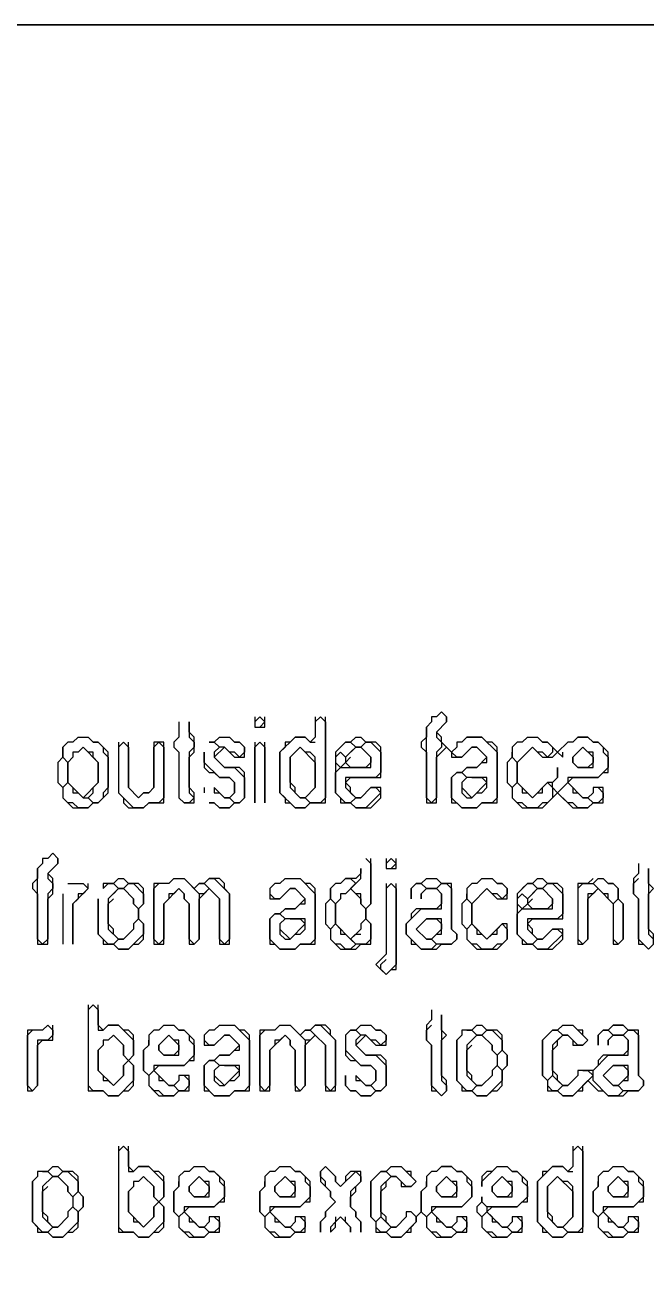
# Model space of a CAD drawing. Header units: metres. Extents: x 29 to 985, y 15 to 633.
# Drawn here: x 87.35 to 111.47, y 68.92 to 117.45 of the extents above; entities that cross this region are included whole.
import ezdxf

# ---------------------------------------------------------------- set-up
doc = ezdxf.new("R2010")
doc.units = ezdxf.units.M
doc.layers.add('INTERIOR_WALL_HIGHLIGHT', color=4, linetype='CONTINUOUS')
doc.layers.add('ORIGINAL_DRAWING', color=8, linetype='CONTINUOUS')

msp = doc.modelspace()

# ---------------------------------------------------------------- linework, layer by layer
at = {"layer": 'INTERIOR_WALL_HIGHLIGHT'}
for points in [[(29.608, 117.451), (29.608, 15.098), (240.588, 15.098), (240.784, 15.294), (240.784, 117.451)], [(29.608, 117.255), (29.804, 117.451), (240.588, 117.451), (240.784, 117.255), (240.784, 15.49), (240.392, 15.098), (29.804, 15.098), (29.608, 15.294)]]:
    msp.add_lwpolyline(points, close=True, dxfattribs=at)
at = {"layer": 'ORIGINAL_DRAWING'}
for points in [[(103.529, 90.784), (103.333, 90.588), (103.137, 90.588), (103.137, 90.392), (102.941, 90.196), (102.941, 89.804), (102.745, 89.608), (102.745, 89.412), (102.941, 89.216), (102.941, 87.255), (103.333, 87.255), (103.333, 89.02), (103.725, 89.412), (103.922, 89.216), (103.922, 89.02), (104.314, 89.02), (104.706, 89.412), (104.902, 89.412), (105.294, 89.02), (104.902, 88.627), (104.51, 88.627), (104.314, 88.431), (104.118, 88.431), (103.922, 88.235), (103.922, 87.255), (104.118, 87.255), (104.314, 87.059), (104.902, 87.059), (105.098, 87.255), (105.686, 87.255), (105.686, 89.412), (105.49, 89.608), (105.294, 89.608), (105.098, 89.804), (104.51, 89.804), (104.314, 89.608), (104.118, 89.608), (104.118, 89.412), (103.922, 89.216), (103.529, 89.608), (103.529, 89.804), (103.333, 90), (103.725, 90.392), (103.725, 90.588)], [(103.529, 90.784), (103.725, 90.588), (103.725, 90.392), (103.333, 90), (103.333, 89.804), (103.529, 89.608), (103.529, 89.412), (103.333, 89.216), (103.333, 87.451), (103.137, 87.255), (102.941, 87.451), (102.941, 90.196)], [(93.333, 90.392), (93.333, 89.804), (93.137, 89.608), (93.137, 89.412), (93.333, 89.216), (93.333, 87.451), (93.529, 87.255), (93.922, 87.255), (93.922, 87.647), (93.725, 87.843), (93.725, 89.02), (93.922, 89.216), (93.922, 89.804), (93.725, 90), (93.725, 90.392), (93.725, 89.804), (93.922, 89.608), (93.922, 89.412), (93.725, 89.216), (93.725, 87.647), (93.922, 87.451), (93.725, 87.255), (93.529, 87.255), (93.333, 87.451)], [(96.275, 90.392), (96.471, 90.588), (96.667, 90.392), (96.471, 90.196)], [(96.275, 90.588), (96.275, 90.196), (96.667, 90.196), (96.667, 90.588)], [(98.627, 90.392), (98.824, 90.588), (99.02, 90.392), (99.02, 87.451), (98.824, 87.255), (98.431, 87.255), (98.235, 87.451), (98.627, 87.843), (98.627, 89.02), (98.431, 89.216), (98.235, 89.216), (98.039, 89.412), (97.647, 89.02), (97.647, 87.843), (98.039, 87.451), (98.235, 87.451), (98.431, 87.255), (98.235, 87.059), (97.843, 87.059), (97.255, 87.647), (97.255, 89.216), (97.843, 89.804), (98.235, 89.804), (98.431, 89.608), (98.627, 89.608)], [(98.627, 90.588), (98.627, 89.804), (98.431, 89.608), (98.235, 89.804), (97.843, 89.804), (97.647, 89.608), (97.451, 89.608), (97.451, 89.412), (97.255, 89.216), (97.255, 87.647), (97.451, 87.451), (97.451, 87.255), (97.647, 87.255), (97.843, 87.059), (98.235, 87.059), (98.431, 87.255), (99.02, 87.255), (99.02, 90.588)], [(89.412, 89.804), (89.216, 89.608), (89.02, 89.608), (88.824, 89.412), (88.824, 89.02), (88.627, 88.824), (88.627, 88.039), (88.824, 87.843), (88.824, 87.451), (89.216, 87.059), (89.804, 87.059), (90, 87.255), (90.196, 87.255), (90.588, 87.647), (90.588, 89.216), (90.196, 89.608), (90, 89.608), (89.804, 89.804)], [(89.216, 89.608), (89.412, 89.804), (89.804, 89.804), (90, 89.608), (90.196, 89.608), (90.392, 89.412), (90.392, 89.216), (90.588, 89.02), (90.588, 87.843), (90.392, 87.647), (90.392, 87.451), (90.196, 87.255), (90, 87.255), (89.804, 87.451), (90, 87.647), (90, 87.843), (90.196, 88.039), (90.196, 88.824), (90, 89.02), (90, 89.216), (89.804, 89.216), (89.608, 89.412), (89.412, 89.216), (89.216, 89.216), (89.216, 89.02), (89.02, 88.824), (88.824, 89.02), (88.824, 89.412), (89.02, 89.608)], [(94.902, 89.804), (94.706, 89.608), (94.51, 89.608), (94.706, 89.608), (94.902, 89.412), (94.706, 89.216), (94.706, 89.02), (95.098, 88.627), (95.49, 88.627), (95.882, 88.235), (95.882, 87.451), (95.686, 87.255), (95.49, 87.255), (95.294, 87.451), (95.49, 87.647), (95.49, 88.039), (95.294, 88.235), (94.902, 88.235), (94.314, 88.824), (94.314, 89.216), (94.314, 88.627), (94.51, 88.431), (94.706, 88.431), (94.902, 88.235), (95.294, 88.235), (95.49, 88.039), (95.49, 87.647), (95.294, 87.451), (95.098, 87.451), (94.706, 87.843), (94.706, 87.647), (94.902, 87.647), (95.098, 87.451), (95.294, 87.451), (95.49, 87.255), (95.294, 87.059), (94.902, 87.059), (94.706, 87.255), (94.51, 87.255), (94.706, 87.255), (94.902, 87.059), (95.294, 87.059), (95.49, 87.255), (95.686, 87.255), (95.882, 87.451), (95.882, 88.431), (95.686, 88.627), (95.098, 88.627), (94.706, 89.02), (95.098, 89.412), (95.49, 89.02), (95.882, 89.02), (95.882, 89.412), (95.686, 89.608), (95.49, 89.608), (95.294, 89.804)], [(94.706, 89.608), (94.902, 89.804), (95.294, 89.804), (95.49, 89.608), (95.686, 89.608), (95.882, 89.412), (95.882, 89.216), (95.686, 89.02), (95.49, 89.216), (95.294, 89.216), (95.098, 89.412), (94.902, 89.412)], [(100.196, 89.804), (100, 89.608), (99.804, 89.608), (99.412, 89.216), (99.412, 87.647), (99.608, 87.451), (99.608, 87.255), (100, 87.255), (100.196, 87.059), (100.784, 87.059), (101.176, 87.451), (101.176, 87.843), (100.784, 87.843), (100.392, 87.451), (100.196, 87.451), (100, 87.647), (100, 87.843), (99.804, 88.039), (100, 88.235), (101.176, 88.235), (101.176, 89.412), (100.98, 89.608), (100.588, 89.608), (100.392, 89.804)], [(100, 89.608), (100.196, 89.804), (100.392, 89.804), (100.588, 89.608), (100.392, 89.412), (100.196, 89.412)], [(104.51, 89.804), (105.098, 89.804), (105.686, 89.216), (105.686, 87.451), (105.49, 87.255), (105.098, 87.255), (104.902, 87.059), (104.314, 87.059), (103.922, 87.451), (103.922, 88.235), (104.118, 88.431), (104.314, 88.431), (104.51, 88.235), (104.314, 88.039), (104.314, 87.647), (104.51, 87.451), (104.706, 87.451), (104.902, 87.647), (105.098, 87.647), (105.294, 87.843), (105.294, 88.235), (104.51, 88.235), (104.314, 88.431), (104.51, 88.627), (104.902, 88.627), (105.098, 88.824), (105.294, 88.824), (105.294, 89.02), (104.902, 89.412), (104.706, 89.412), (104.314, 89.02), (104.118, 89.02), (103.922, 89.216)], [(106.863, 89.804), (106.667, 89.608), (106.471, 89.608), (106.275, 89.412), (106.275, 89.02), (106.078, 88.824), (106.078, 88.039), (106.275, 87.843), (106.275, 87.451), (106.667, 87.059), (107.451, 87.059), (108.039, 87.647), (108.627, 87.059), (109.216, 87.059), (109.412, 87.255), (109.804, 87.255), (109.804, 87.843), (109.412, 87.843), (109.412, 87.647), (109.216, 87.451), (109.02, 87.451), (108.431, 88.039), (108.627, 88.235), (109.608, 88.235), (109.804, 88.431), (110, 88.431), (110, 89.216), (109.608, 89.608), (109.412, 89.608), (109.216, 89.804), (108.824, 89.804), (108.627, 89.608), (108.431, 89.608), (108.039, 89.216), (107.647, 89.608), (107.451, 89.608), (107.255, 89.804)], [(106.863, 89.804), (107.255, 89.804), (107.451, 89.608), (107.647, 89.608), (107.843, 89.412), (107.843, 89.216), (107.647, 89.02), (107.451, 89.216), (107.255, 89.216), (107.059, 89.412), (106.471, 88.824), (106.275, 89.02), (106.275, 89.216)], [(108.824, 89.804), (109.216, 89.804), (109.412, 89.608), (109.608, 89.608), (109.804, 89.412), (109.804, 89.216), (110, 89.02), (110, 88.627), (109.608, 88.235), (108.431, 88.235), (108.431, 88.039), (108.039, 87.647), (107.843, 87.843), (107.843, 88.039), (108.039, 88.235), (108.039, 88.627), (108.039, 88.235), (107.843, 88.039), (107.647, 88.039), (107.059, 87.451), (106.471, 88.039), (106.471, 88.824), (107.059, 89.412), (107.451, 89.02), (107.843, 89.02), (108.039, 89.216), (108.235, 89.02), (108.235, 89.216)], [(89.608, 89.412), (90.196, 88.824), (90.196, 88.039), (89.608, 87.451), (89.02, 88.039), (89.02, 88.824)], [(90.98, 89.412), (91.176, 89.608), (91.373, 89.412), (91.373, 87.843), (91.765, 87.451), (91.961, 87.647), (92.157, 87.647), (92.353, 87.843), (92.353, 89.412), (92.549, 89.608), (92.745, 89.412), (92.745, 87.451), (92.549, 87.255), (92.157, 87.255), (91.961, 87.059), (91.569, 87.059), (90.98, 87.647)], [(90.98, 89.608), (90.98, 87.647), (91.176, 87.451), (91.176, 87.255), (91.373, 87.059), (91.961, 87.059), (92.157, 87.255), (92.745, 87.255), (92.745, 89.608), (92.353, 89.608), (92.353, 87.843), (92.157, 87.647), (91.961, 87.647), (91.765, 87.451), (91.373, 87.843), (91.373, 89.608)], [(96.275, 89.608), (96.275, 87.255), (96.275, 89.412), (96.471, 89.608), (96.667, 89.412), (96.667, 87.255), (96.667, 89.608)], [(98.039, 89.412), (98.627, 88.824), (98.627, 87.843), (98.235, 87.451), (98.039, 87.451), (97.843, 87.647), (97.843, 87.843), (97.647, 88.039), (97.647, 89.02)], [(100.392, 89.412), (100.588, 89.608), (100.784, 89.608), (101.176, 89.216), (101.176, 88.431), (100.98, 88.235), (99.804, 88.235), (99.804, 87.843), (100.196, 87.451), (100, 87.255), (99.804, 87.255), (99.412, 87.647), (99.412, 88.431), (99.608, 88.627), (100.784, 88.627), (100.784, 89.02)], [(99.608, 89.412), (99.804, 89.608), (100, 89.608), (100.196, 89.412), (99.804, 89.02), (99.608, 89.216)], [(100, 89.216), (100.196, 89.412), (100.392, 89.412), (100.784, 89.02), (100.784, 88.824), (100.588, 88.627), (100, 88.627), (99.804, 88.824), (100, 89.02)], [(109.02, 89.412), (109.412, 89.02), (109.412, 88.824), (109.216, 88.627), (108.824, 88.627), (108.627, 88.824), (108.627, 89.02)], [(109.02, 89.412), (108.627, 89.02), (108.627, 88.824), (108.824, 88.627), (109.412, 88.627), (109.412, 89.216), (109.216, 89.216)], [(88.627, 88.824), (88.824, 89.02), (89.02, 88.824), (89.02, 88.039), (88.824, 87.843), (88.627, 88.039)], [(99.412, 89.02), (99.608, 89.216), (99.804, 89.02), (99.804, 88.824), (99.608, 88.627), (99.412, 88.824)], [(106.078, 88.824), (106.275, 89.02), (106.471, 88.824), (106.471, 88.039), (106.275, 87.843), (106.078, 88.039)], [(88.824, 87.843), (89.02, 88.039), (89.216, 87.843), (89.216, 87.647), (89.412, 87.647), (89.608, 87.451), (89.804, 87.451), (90, 87.255), (89.804, 87.059), (89.412, 87.059), (89.216, 87.255), (89.02, 87.255), (88.824, 87.451)], [(94.314, 87.843), (94.314, 87.647)], [(100.784, 87.843), (100.98, 87.843), (101.176, 87.647), (100.588, 87.059), (100.196, 87.059), (100, 87.255), (100.196, 87.451), (100.392, 87.451)], [(104.706, 88.235), (105.098, 88.235), (105.294, 88.039), (104.706, 87.451), (104.314, 87.843)], [(106.275, 87.843), (106.471, 88.039), (106.667, 87.843), (106.667, 87.647), (106.863, 87.647), (107.059, 87.451), (107.255, 87.647), (107.451, 87.647), (107.451, 87.843), (107.647, 88.039), (107.843, 87.843), (107.843, 87.451), (107.647, 87.255), (107.451, 87.255), (107.255, 87.059), (106.863, 87.059), (106.667, 87.255), (106.471, 87.255), (106.275, 87.451)], [(108.235, 87.843), (108.431, 88.039), (108.627, 87.843), (108.627, 87.647), (108.824, 87.647), (109.02, 87.451), (109.216, 87.451), (109.412, 87.255), (109.216, 87.059), (108.824, 87.059), (108.627, 87.255), (108.431, 87.255), (108.235, 87.451)], [(109.608, 87.843), (109.804, 87.647), (109.804, 87.451), (109.608, 87.255), (109.412, 87.255), (109.216, 87.451)], [(88.431, 85.294), (88.235, 85.098), (88.039, 85.098), (88.039, 84.902), (87.843, 84.706), (87.843, 84.314), (87.647, 84.118), (87.647, 83.922), (87.843, 83.725), (87.843, 81.765), (88.235, 81.765), (88.235, 83.529), (88.431, 83.725), (88.431, 84.314), (88.235, 84.51), (88.627, 84.902), (88.627, 85.098)], [(88.431, 85.294), (88.627, 85.098), (88.627, 84.902), (88.235, 84.51), (88.235, 84.314), (88.431, 84.118), (88.431, 83.922), (88.235, 83.725), (88.235, 81.961), (88.039, 81.765), (87.843, 81.961), (87.843, 84.706)], [(100.588, 85.098), (100.784, 84.902), (100.784, 83.333), (100.588, 83.137), (100.392, 83.333), (100.392, 83.725), (100.196, 83.725), (100, 83.922), (100.392, 84.314), (100.392, 84.706), (100.392, 84.51), (100.196, 84.314), (99.804, 84.314), (99.608, 84.118), (99.412, 84.118), (99.216, 83.922), (99.216, 83.529), (99.02, 83.333), (99.02, 82.549), (99.216, 82.353), (99.216, 81.961), (99.608, 81.569), (100.196, 81.569), (100.392, 81.765), (100.784, 81.765), (100.784, 82.549), (100.588, 82.745), (100.588, 83.137), (100.784, 83.333), (100.784, 85.098)], [(101.373, 84.902), (101.569, 85.098), (101.765, 84.902), (101.569, 84.706)], [(101.373, 85.098), (101.373, 84.706), (101.765, 84.706), (101.765, 85.098)], [(111.176, 84.902), (111.176, 84.51), (110.98, 84.314), (110.98, 83.725), (111.176, 83.529), (111.176, 81.765), (111.373, 81.765), (111.569, 81.569), (111.765, 81.765), (111.765, 82.157), (111.569, 82.353), (111.569, 83.725), (111.765, 83.922), (111.569, 84.118), (111.569, 84.706), (111.569, 82.157), (111.765, 81.961), (111.765, 81.765), (111.569, 81.569), (111.176, 81.961), (111.176, 83.529), (110.98, 83.725), (110.98, 84.118), (111.176, 84.314)], [(89.02, 84.118), (89.608, 84.118), (89.804, 83.922), (89.608, 83.725), (89.412, 83.725), (89.412, 83.529), (89.216, 83.333), (89.216, 81.765), (89.216, 83.333), (89.804, 83.922), (89.804, 84.118)], [(90.98, 84.314), (90.784, 84.118), (90.392, 84.118), (90.392, 83.922), (90.588, 84.118), (90.784, 84.118), (90.98, 83.922), (90.588, 83.529), (90.588, 82.353), (90.98, 81.961), (90.784, 81.765), (90.588, 81.765), (90.196, 82.157), (90.196, 83.529), (90.196, 82.157), (90.392, 81.961), (90.392, 81.765), (90.784, 81.765), (90.98, 81.569), (91.373, 81.569), (91.569, 81.765), (91.765, 81.765), (91.961, 81.961), (91.961, 82.549), (91.765, 82.745), (91.765, 83.137), (91.961, 83.333), (91.961, 83.922), (91.765, 84.118), (91.373, 84.118), (91.176, 84.314)], [(90.784, 84.118), (90.98, 84.314), (91.176, 84.314), (91.373, 84.118), (91.176, 83.922), (90.98, 83.922)], [(91.176, 83.922), (91.373, 84.118), (91.569, 84.118), (91.961, 83.725), (91.961, 83.333), (91.765, 83.137), (91.569, 83.333), (91.569, 83.529)], [(92.941, 84.118), (93.137, 84.314), (93.529, 84.314), (94.118, 83.725), (94.118, 81.961), (93.922, 81.765), (93.725, 81.961), (93.725, 83.333), (93.529, 83.529), (93.529, 83.725), (93.333, 83.922), (93.137, 83.725), (92.941, 83.725), (92.941, 83.529), (92.745, 83.333), (92.745, 81.961), (92.549, 81.765), (92.353, 81.961), (92.353, 83.922), (92.549, 84.118)], [(93.137, 84.314), (92.941, 84.118), (92.353, 84.118), (92.353, 81.765), (92.745, 81.765), (92.745, 83.333), (93.333, 83.922), (93.529, 83.725), (93.529, 83.529), (93.725, 83.333), (93.725, 81.765), (93.922, 81.765), (94.118, 81.961), (94.118, 83.529), (94.51, 83.922), (94.902, 83.529), (94.902, 81.765), (95.294, 81.765), (95.294, 83.725), (95.098, 83.922), (95.098, 84.118), (94.902, 84.314), (94.51, 84.314), (94.314, 84.118), (94.118, 84.118), (93.922, 83.922), (93.529, 84.314)], [(93.922, 83.922), (94.118, 84.118), (94.314, 84.118), (94.51, 83.922), (94.314, 83.725), (94.118, 83.725)], [(94.314, 84.118), (94.51, 84.314), (94.706, 84.314), (95.294, 83.725), (95.294, 81.961), (95.098, 81.765), (94.902, 81.961), (94.902, 83.529)], [(97.451, 84.314), (98.039, 84.314), (98.627, 83.725), (98.627, 81.961), (98.431, 81.765), (98.039, 81.765), (97.843, 81.569), (97.255, 81.569), (96.863, 81.961), (96.863, 82.745), (97.059, 82.941), (97.255, 82.941), (97.451, 82.745), (97.255, 82.549), (97.255, 82.157), (97.451, 81.961), (97.647, 81.961), (97.843, 82.157), (98.039, 82.157), (98.235, 82.353), (98.235, 82.745), (97.451, 82.745), (97.255, 82.941), (97.451, 83.137), (97.843, 83.137), (98.039, 83.333), (98.235, 83.333), (98.235, 83.529), (97.843, 83.922), (97.647, 83.922), (97.255, 83.529), (97.059, 83.529), (96.863, 83.725)], [(97.451, 84.314), (97.255, 84.118), (97.059, 84.118), (96.863, 83.922), (96.863, 83.529), (97.255, 83.529), (97.647, 83.922), (97.843, 83.922), (98.235, 83.529), (97.843, 83.137), (97.451, 83.137), (97.255, 82.941), (97.059, 82.941), (96.863, 82.745), (96.863, 81.765), (97.059, 81.765), (97.255, 81.569), (97.843, 81.569), (98.039, 81.765), (98.627, 81.765), (98.627, 83.922), (98.431, 84.118), (98.235, 84.118), (98.039, 84.314)], [(99.608, 84.118), (99.804, 84.314), (100, 84.314), (100.196, 84.118), (99.804, 83.725), (99.608, 83.725), (99.608, 83.529), (99.412, 83.333), (99.216, 83.529), (99.216, 83.922), (99.412, 84.118)], [(101.373, 84.118), (101.373, 81.373), (100.98, 80.98), (101.373, 80.588), (101.569, 80.784), (101.765, 80.784), (101.765, 84.118)], [(101.373, 83.922), (101.569, 84.118), (101.765, 83.922), (101.765, 80.98), (101.373, 80.588), (101.176, 80.784), (101.176, 80.98), (101.373, 81.176)], [(102.941, 84.314), (102.745, 84.118), (102.549, 84.118), (102.353, 83.922), (102.353, 83.529), (102.353, 83.922), (102.549, 84.118), (102.745, 84.118), (102.941, 83.922), (102.745, 83.725), (102.745, 83.529), (102.745, 83.725), (102.941, 83.922), (103.333, 83.922), (103.529, 83.725), (103.529, 83.333), (103.333, 83.137), (102.549, 83.137), (102.353, 82.941), (102.353, 82.745), (102.157, 82.549), (102.157, 82.157), (102.353, 81.961), (102.353, 81.765), (102.549, 81.765), (102.745, 81.569), (103.333, 81.569), (103.529, 81.765), (103.922, 81.765), (104.118, 81.961), (104.118, 82.157), (103.922, 82.353), (103.922, 84.118), (103.529, 84.118), (103.333, 84.314)], [(103.333, 83.922), (103.529, 84.118), (103.725, 84.118), (103.922, 83.922), (103.922, 82.353), (104.118, 82.157), (104.118, 81.961), (103.922, 81.765), (103.333, 81.765), (103.137, 81.961), (103.333, 82.157), (103.529, 82.157), (103.529, 82.745), (102.941, 82.745), (102.549, 82.353), (102.941, 81.961), (103.137, 81.961), (103.333, 81.765), (103.137, 81.569), (102.745, 81.569), (102.157, 82.157), (102.157, 82.549), (102.745, 83.137), (103.529, 83.137), (103.529, 83.725)], [(102.745, 84.118), (102.941, 84.314), (103.333, 84.314), (103.529, 84.118), (103.333, 83.922), (102.941, 83.922)], [(105.098, 84.314), (104.902, 84.118), (104.706, 84.118), (104.51, 83.922), (104.51, 83.529), (104.314, 83.333), (104.314, 82.549), (104.51, 82.353), (104.51, 81.961), (104.902, 81.569), (105.686, 81.569), (106.078, 81.961), (106.078, 82.549), (105.882, 82.549), (105.294, 81.961), (104.706, 82.549), (104.706, 83.333), (105.294, 83.922), (105.686, 83.529), (106.078, 83.529), (106.078, 83.922), (105.882, 84.118), (105.686, 84.118), (105.49, 84.314)], [(105.098, 84.314), (105.49, 84.314), (105.686, 84.118), (105.882, 84.118), (106.078, 83.922), (106.078, 83.725), (105.882, 83.529), (105.686, 83.725), (105.49, 83.725), (105.294, 83.922), (104.706, 83.333), (104.51, 83.529), (104.51, 83.725)], [(107.255, 84.314), (107.059, 84.118), (106.863, 84.118), (106.471, 83.725), (106.471, 82.157), (106.667, 81.961), (106.667, 81.765), (107.059, 81.765), (107.255, 81.569), (107.843, 81.569), (108.235, 81.961), (108.235, 82.353), (107.843, 82.353), (107.451, 81.961), (107.255, 81.961), (107.059, 82.157), (107.059, 82.353), (106.863, 82.549), (107.059, 82.745), (108.235, 82.745), (108.235, 83.922), (108.039, 84.118), (107.647, 84.118), (107.451, 84.314)], [(107.451, 83.922), (107.647, 84.118), (107.843, 84.118), (108.235, 83.725), (108.235, 82.941), (108.039, 82.745), (106.863, 82.745), (106.863, 82.353), (107.255, 81.961), (107.059, 81.765), (106.863, 81.765), (106.471, 82.157), (106.471, 82.941), (106.667, 83.137), (107.843, 83.137), (107.843, 83.529)], [(106.667, 83.922), (106.863, 84.118), (107.059, 84.118), (107.255, 83.922), (106.863, 83.529), (106.667, 83.725)], [(107.059, 84.118), (107.255, 84.314), (107.451, 84.314), (107.647, 84.118), (107.451, 83.922), (107.255, 83.922)], [(109.412, 84.314), (109.216, 84.118), (108.824, 84.118), (108.824, 81.765), (109.02, 81.765), (109.216, 81.961), (109.216, 83.529), (109.608, 83.922), (110.196, 83.333), (110.196, 81.765), (110.392, 81.765), (110.588, 81.961), (110.588, 83.333), (110.392, 83.529), (110.392, 83.922), (110.196, 84.118), (110, 84.118), (109.804, 84.314)], [(108.824, 83.922), (109.02, 84.118), (109.412, 84.118), (109.608, 83.922), (109.412, 83.725), (109.216, 83.725), (109.216, 81.961), (109.02, 81.765), (108.824, 81.961)], [(109.412, 84.118), (109.608, 84.314), (109.804, 84.314), (110, 84.118), (110.196, 84.118), (110.392, 83.922), (110.392, 83.529), (110.196, 83.333), (110, 83.529), (110, 83.725), (109.804, 83.725)], [(88.824, 83.725), (88.824, 81.765)], [(90.784, 83.725), (90.98, 83.922), (91.176, 83.922), (91.569, 83.529), (91.569, 83.333), (91.765, 83.137), (91.765, 82.745), (91.569, 82.549), (91.569, 82.353), (91.176, 81.961), (90.98, 81.961), (90.784, 82.157), (90.784, 82.353), (90.588, 82.549), (90.588, 83.333), (90.784, 83.529)], [(99.02, 83.333), (99.216, 83.529), (99.412, 83.333), (99.412, 82.549), (99.216, 82.353), (99.02, 82.549)], [(100, 83.922), (100.392, 83.529), (100.392, 83.333), (100.588, 83.137), (100.588, 82.745), (100.392, 82.549), (100.392, 82.353), (100, 81.961), (99.412, 82.549), (99.412, 83.333)], [(104.314, 83.333), (104.51, 83.529), (104.706, 83.333), (104.706, 82.549), (104.51, 82.353), (104.314, 82.549)], [(106.471, 83.529), (106.667, 83.725), (106.863, 83.529), (106.863, 83.333), (106.667, 83.137), (106.471, 83.333)], [(107.059, 83.725), (107.255, 83.922), (107.451, 83.922), (107.843, 83.529), (107.843, 83.333), (107.647, 83.137), (107.059, 83.137), (106.863, 83.333), (107.059, 83.529)], [(110.196, 83.333), (110.392, 83.529), (110.588, 83.333), (110.588, 81.961), (110.392, 81.765), (110.196, 81.961)], [(91.569, 82.549), (91.765, 82.745), (91.961, 82.549), (91.961, 82.157), (91.373, 81.569), (90.98, 81.569), (90.784, 81.765), (90.98, 81.961), (91.176, 81.961), (91.569, 82.353)], [(97.647, 82.745), (98.039, 82.745), (98.235, 82.549), (97.647, 81.961), (97.255, 82.353)], [(99.216, 82.353), (99.412, 82.549), (99.608, 82.353), (99.608, 82.157), (99.804, 82.157), (100.196, 81.765), (100, 81.569), (99.804, 81.569), (99.608, 81.765), (99.412, 81.765), (99.216, 81.961)], [(100.392, 82.549), (100.588, 82.745), (100.784, 82.549), (100.784, 81.961), (100.588, 81.765), (100.196, 81.765), (100, 81.961), (100.196, 82.157), (100.392, 82.157)], [(102.941, 82.745), (103.333, 82.745), (103.529, 82.549), (103.529, 82.353), (103.137, 81.961), (102.941, 81.961), (102.549, 82.353)], [(104.51, 82.353), (104.706, 82.549), (104.902, 82.353), (104.902, 82.157), (105.098, 82.157), (105.294, 81.961), (105.49, 82.157), (105.686, 82.157), (105.686, 82.353), (105.882, 82.549), (106.078, 82.353), (106.078, 81.961), (105.882, 81.765), (105.686, 81.765), (105.49, 81.569), (105.098, 81.569), (104.902, 81.765), (104.706, 81.765), (104.51, 81.961)], [(107.843, 82.353), (108.039, 82.353), (108.235, 82.157), (107.647, 81.569), (107.255, 81.569), (107.059, 81.765), (107.255, 81.961), (107.451, 81.961)], [(89.804, 79.216), (90, 79.412), (90.196, 79.216), (90.196, 78.431), (90.392, 78.431), (90.588, 78.627), (90.98, 78.627), (91.569, 78.039), (91.569, 77.451), (91.373, 77.255), (91.176, 77.451), (91.176, 77.843), (90.784, 78.235), (90.588, 78.039), (90.392, 78.039), (90.392, 77.843), (90.196, 77.647), (90.196, 76.863), (90.392, 76.667), (90.392, 76.471), (90.588, 76.471), (90.784, 76.275), (91.176, 76.667), (91.176, 77.059), (91.373, 77.255), (91.569, 77.059), (91.569, 76.471), (90.98, 75.882), (90.588, 75.882), (90.392, 76.078), (90, 76.078), (89.804, 76.275)], [(89.804, 79.412), (89.804, 76.078), (90.392, 76.078), (90.588, 75.882), (90.98, 75.882), (91.176, 76.078), (91.373, 76.078), (91.569, 76.275), (91.569, 77.059), (91.373, 77.255), (91.569, 77.451), (91.569, 78.235), (91.373, 78.431), (91.176, 78.431), (90.98, 78.627), (90.588, 78.627), (90.392, 78.431), (90.196, 78.627), (90.196, 79.412)], [(103.137, 79.216), (103.137, 78.824), (102.941, 78.627), (102.941, 78.039), (103.137, 77.843), (103.137, 76.078), (103.333, 76.078), (103.529, 75.882), (103.725, 76.078), (103.725, 76.471), (103.529, 76.667), (103.529, 78.039), (103.725, 78.235), (103.529, 78.431), (103.529, 79.02), (103.529, 76.471), (103.725, 76.275), (103.725, 76.078), (103.529, 75.882), (103.137, 76.275), (103.137, 77.843), (102.941, 78.039), (102.941, 78.431), (103.137, 78.627)], [(88.039, 78.431), (88.235, 78.627), (88.431, 78.431), (88.431, 78.235), (88.235, 78.039), (87.843, 78.039), (87.843, 76.275), (87.647, 76.078), (87.451, 76.275), (87.451, 78.235), (87.647, 78.431)], [(88.235, 78.627), (88.039, 78.431), (87.451, 78.431), (87.451, 76.078), (87.647, 76.078), (87.843, 76.275), (87.843, 77.843), (88.039, 78.039), (88.431, 78.039), (88.431, 78.627)], [(92.745, 78.627), (93.137, 78.627), (93.333, 78.431), (93.529, 78.431), (93.725, 78.235), (93.725, 78.039), (93.922, 77.843), (93.922, 77.451), (93.529, 77.059), (92.353, 77.059), (92.353, 76.863), (92.157, 76.667), (91.961, 76.863), (91.961, 77.647), (92.157, 77.843), (92.157, 78.039)], [(92.745, 78.627), (92.549, 78.431), (92.353, 78.431), (92.157, 78.235), (92.157, 77.843), (91.961, 77.647), (91.961, 76.863), (92.157, 76.667), (92.157, 76.275), (92.549, 75.882), (93.137, 75.882), (93.333, 76.078), (93.725, 76.078), (93.725, 76.667), (93.333, 76.667), (93.333, 76.471), (93.137, 76.275), (92.941, 76.275), (92.353, 76.863), (92.549, 77.059), (93.529, 77.059), (93.725, 77.255), (93.922, 77.255), (93.922, 78.039), (93.529, 78.431), (93.333, 78.431), (93.137, 78.627)], [(94.902, 78.627), (95.49, 78.627), (96.078, 78.039), (96.078, 76.275), (95.882, 76.078), (95.49, 76.078), (95.294, 75.882), (94.706, 75.882), (94.314, 76.275), (94.314, 77.059), (94.51, 77.255), (94.706, 77.255), (94.902, 77.059), (94.706, 76.863), (94.706, 76.471), (94.902, 76.275), (95.098, 76.275), (95.294, 76.471), (95.49, 76.471), (95.686, 76.667), (95.686, 77.059), (94.902, 77.059), (94.706, 77.255), (94.902, 77.451), (95.294, 77.451), (95.49, 77.647), (95.686, 77.647), (95.686, 77.843), (95.294, 78.235), (95.098, 78.235), (94.706, 77.843), (94.51, 77.843), (94.314, 78.039)], [(94.902, 78.627), (94.706, 78.431), (94.51, 78.431), (94.314, 78.235), (94.314, 77.843), (94.706, 77.843), (95.098, 78.235), (95.294, 78.235), (95.686, 77.843), (95.294, 77.451), (94.902, 77.451), (94.706, 77.255), (94.51, 77.255), (94.314, 77.059), (94.314, 76.078), (94.51, 76.078), (94.706, 75.882), (95.294, 75.882), (95.49, 76.078), (96.078, 76.078), (96.078, 78.235), (95.882, 78.431), (95.686, 78.431), (95.49, 78.627)], [(97.059, 78.431), (97.255, 78.627), (97.647, 78.627), (98.235, 78.039), (98.235, 76.275), (98.039, 76.078), (97.843, 76.275), (97.843, 77.647), (97.647, 77.843), (97.647, 78.039), (97.451, 78.235), (97.255, 78.039), (97.059, 78.039), (97.059, 77.843), (96.863, 77.647), (96.863, 76.275), (96.667, 76.078), (96.471, 76.275), (96.471, 78.235), (96.667, 78.431)], [(97.255, 78.627), (97.059, 78.431), (96.471, 78.431), (96.471, 76.078), (96.863, 76.078), (96.863, 77.647), (97.451, 78.235), (97.647, 78.039), (97.647, 77.843), (97.843, 77.647), (97.843, 76.078), (98.039, 76.078), (98.235, 76.275), (98.235, 77.843), (98.627, 78.235), (99.02, 77.843), (99.02, 76.078), (99.412, 76.078), (99.412, 78.039), (99.216, 78.235), (99.216, 78.431), (99.02, 78.627), (98.627, 78.627), (98.431, 78.431), (98.235, 78.431), (98.039, 78.235), (97.647, 78.627)], [(98.431, 78.431), (98.627, 78.627), (98.824, 78.627), (99.412, 78.039), (99.412, 76.275), (99.216, 76.078), (99.02, 76.275), (99.02, 77.843)], [(100.392, 78.627), (100.196, 78.431), (100, 78.431), (99.804, 78.235), (99.804, 77.451), (100, 77.255), (100.196, 77.255), (100.392, 77.059), (100.784, 77.059), (100.98, 76.863), (100.98, 76.471), (100.784, 76.275), (100.588, 76.275), (100.196, 76.667), (100.196, 76.471), (100.392, 76.471), (100.588, 76.275), (100.784, 76.275), (100.98, 76.078), (100.784, 75.882), (100.392, 75.882), (100.196, 76.078), (100, 76.078), (99.804, 76.275), (99.804, 76.667), (99.804, 76.275), (100, 76.078), (100.196, 76.078), (100.392, 75.882), (100.784, 75.882), (100.98, 76.078), (101.176, 76.078), (101.373, 76.275), (101.373, 77.255), (101.176, 77.451), (100.588, 77.451), (100.196, 77.843), (100.588, 78.235), (100.98, 77.843), (101.373, 77.843), (101.373, 78.235), (101.176, 78.431), (100.98, 78.431), (100.784, 78.627)], [(100.196, 78.431), (100.392, 78.627), (100.784, 78.627), (100.98, 78.431), (101.176, 78.431), (101.373, 78.235), (101.373, 78.039), (101.176, 77.843), (100.98, 78.039), (100.784, 78.039), (100.588, 78.235), (100.392, 78.235)], [(104.902, 78.627), (104.706, 78.431), (104.314, 78.431), (104.314, 78.235), (104.118, 78.039), (104.118, 76.471), (104.314, 76.275), (104.314, 76.078), (104.706, 76.078), (104.902, 75.882), (105.294, 75.882), (105.49, 76.078), (105.686, 76.078), (105.882, 76.275), (105.882, 76.863), (106.078, 77.059), (106.078, 77.451), (105.882, 77.647), (105.882, 78.235), (105.686, 78.431), (105.294, 78.431), (105.098, 78.627)], [(104.706, 78.431), (104.902, 78.627), (105.098, 78.627), (105.294, 78.431), (105.098, 78.235), (104.902, 78.235)], [(108.235, 78.627), (108.039, 78.431), (107.843, 78.431), (107.451, 78.039), (107.451, 76.667), (107.647, 76.471), (107.647, 76.078), (108.039, 76.078), (108.235, 75.882), (108.627, 75.882), (108.824, 76.078), (109.02, 76.078), (109.02, 76.275), (109.216, 76.471), (109.608, 76.078), (109.804, 76.078), (110, 75.882), (110.588, 75.882), (110.784, 76.078), (111.176, 76.078), (111.373, 76.275), (111.373, 76.471), (111.176, 76.667), (111.176, 78.431), (110.784, 78.431), (110.588, 78.627), (110.196, 78.627), (110, 78.431), (109.804, 78.431), (109.608, 78.235), (109.608, 77.843), (109.608, 78.235), (109.804, 78.431), (110, 78.431), (110.196, 78.235), (110, 78.039), (110, 77.843), (110, 78.039), (110.196, 78.235), (110.588, 78.235), (110.784, 78.039), (110.784, 77.647), (110.588, 77.451), (109.804, 77.451), (109.608, 77.255), (109.608, 77.059), (109.412, 76.863), (108.824, 76.863), (108.824, 76.667), (108.431, 76.275), (108.235, 76.275), (108.039, 76.471), (108.039, 76.667), (107.843, 76.863), (107.843, 77.647), (108.039, 77.843), (108.039, 78.039), (108.235, 78.235), (108.431, 78.235), (108.627, 78.039), (108.627, 77.843), (109.02, 77.843), (109.216, 78.039), (109.02, 78.235), (109.02, 78.431), (108.824, 78.431), (108.627, 78.627)], [(108.039, 78.431), (108.235, 78.627), (108.627, 78.627), (109.216, 78.039), (109.02, 77.843), (108.824, 77.843), (108.431, 78.235), (108.235, 78.235)], [(110, 78.431), (110.196, 78.627), (110.588, 78.627), (110.784, 78.431), (110.588, 78.235), (110.196, 78.235)], [(90.784, 78.235), (91.176, 77.843), (91.176, 77.451), (91.373, 77.255), (91.176, 77.059), (91.176, 76.667), (90.784, 76.275), (90.196, 76.863), (90.196, 77.647)], [(92.941, 78.235), (93.333, 77.843), (93.333, 77.647), (93.137, 77.451), (92.745, 77.451), (92.549, 77.647), (92.549, 77.843)], [(92.941, 78.235), (92.549, 77.843), (92.549, 77.647), (92.745, 77.451), (93.333, 77.451), (93.333, 78.039), (93.137, 78.039)], [(98.039, 78.235), (98.235, 78.431), (98.431, 78.431), (98.627, 78.235), (98.431, 78.039), (98.235, 78.039)], [(99.804, 78.235), (100, 78.431), (100.196, 78.431), (100.392, 78.235), (100.196, 78.039), (100.196, 77.843), (100.588, 77.451), (100.98, 77.451), (101.373, 77.059), (101.373, 76.275), (101.176, 76.078), (100.98, 76.078), (100.784, 76.275), (100.98, 76.471), (100.98, 76.863), (100.784, 77.059), (100.392, 77.059), (99.804, 77.647)], [(104.51, 78.431), (104.706, 78.431), (104.902, 78.235), (104.51, 77.843), (104.51, 76.667), (104.902, 76.275), (104.706, 76.078), (104.51, 76.078), (104.118, 76.471), (104.118, 78.039)], [(104.706, 78.039), (104.902, 78.235), (105.098, 78.235), (105.49, 77.843), (105.49, 77.647), (105.686, 77.451), (105.686, 77.059), (105.49, 76.863), (105.49, 76.667), (105.098, 76.275), (104.902, 76.275), (104.706, 76.471), (104.706, 76.667), (104.51, 76.863), (104.51, 77.647), (104.706, 77.843)], [(105.098, 78.235), (105.294, 78.431), (105.49, 78.431), (105.882, 78.039), (105.882, 77.647), (105.686, 77.451), (105.49, 77.647), (105.49, 77.843)], [(107.843, 78.431), (108.039, 78.431), (108.235, 78.235), (107.843, 77.843), (107.843, 76.667), (107.647, 76.471), (107.451, 76.667), (107.451, 78.039)], [(110.588, 78.235), (110.784, 78.431), (110.98, 78.431), (111.176, 78.235), (111.176, 76.667), (111.373, 76.471), (111.373, 76.275), (111.176, 76.078), (110.588, 76.078), (110.392, 76.275), (110.588, 76.471), (110.784, 76.471), (110.784, 77.059), (110.196, 77.059), (109.804, 76.667), (110.196, 76.275), (110.392, 76.275), (110.588, 76.078), (110.392, 75.882), (110, 75.882), (109.412, 76.471), (109.412, 76.863), (110, 77.451), (110.784, 77.451), (110.784, 78.039)], [(105.686, 77.451), (105.882, 77.647), (106.078, 77.451), (106.078, 77.059), (105.882, 76.863), (105.686, 77.059)], [(92.157, 76.667), (92.353, 76.863), (92.549, 76.667), (92.549, 76.471), (92.745, 76.471), (92.941, 76.275), (93.137, 76.275), (93.333, 76.078), (93.137, 75.882), (92.745, 75.882), (92.549, 76.078), (92.353, 76.078), (92.157, 76.275)], [(95.098, 77.059), (95.49, 77.059), (95.686, 76.863), (95.098, 76.275), (94.706, 76.667)], [(105.49, 76.863), (105.686, 77.059), (105.882, 76.863), (105.882, 76.471), (105.294, 75.882), (104.902, 75.882), (104.706, 76.078), (104.902, 76.275), (105.098, 76.275), (105.49, 76.667)], [(109.02, 76.863), (109.216, 76.863), (109.412, 76.667), (108.627, 75.882), (108.235, 75.882), (108.039, 76.078), (108.235, 76.275), (108.431, 76.275)], [(110.196, 77.059), (110.588, 77.059), (110.784, 76.863), (110.784, 76.667), (110.392, 76.275), (110.196, 76.275), (109.804, 76.667)], [(93.529, 76.667), (93.725, 76.471), (93.725, 76.275), (93.529, 76.078), (93.333, 76.078), (93.137, 76.275)], [(107.647, 76.471), (107.843, 76.667), (108.235, 76.275), (108.039, 76.078), (107.843, 76.078), (107.647, 76.275)], [(90.98, 73.725), (91.176, 73.922), (91.373, 73.725), (91.373, 72.941), (91.569, 72.941), (91.765, 73.137), (92.157, 73.137), (92.745, 72.549), (92.745, 71.961), (92.549, 71.765), (92.353, 71.961), (92.353, 72.353), (91.961, 72.745), (91.765, 72.549), (91.569, 72.549), (91.569, 72.353), (91.373, 72.157), (91.373, 71.373), (91.569, 71.176), (91.569, 70.98), (91.765, 70.98), (91.961, 70.784), (92.353, 71.176), (92.353, 71.569), (92.549, 71.765), (92.745, 71.569), (92.745, 70.98), (92.157, 70.392), (91.765, 70.392), (91.569, 70.588), (91.176, 70.588), (90.98, 70.784)], [(90.98, 73.922), (90.98, 70.588), (91.569, 70.588), (91.765, 70.392), (92.157, 70.392), (92.353, 70.588), (92.549, 70.588), (92.745, 70.784), (92.745, 71.569), (92.549, 71.765), (92.745, 71.961), (92.745, 72.745), (92.549, 72.941), (92.353, 72.941), (92.157, 73.137), (91.765, 73.137), (91.569, 72.941), (91.373, 73.137), (91.373, 73.922)], [(108.627, 73.725), (108.824, 73.922), (109.02, 73.725), (109.02, 70.784), (108.824, 70.588), (108.431, 70.588), (108.235, 70.784), (108.627, 71.176), (108.627, 72.353), (108.431, 72.549), (108.235, 72.549), (108.039, 72.745), (107.647, 72.353), (107.647, 71.176), (108.039, 70.784), (108.235, 70.784), (108.431, 70.588), (108.235, 70.392), (107.843, 70.392), (107.255, 70.98), (107.255, 72.549), (107.843, 73.137), (108.235, 73.137), (108.431, 72.941), (108.627, 72.941)], [(108.627, 73.922), (108.627, 73.137), (108.431, 72.941), (108.235, 73.137), (107.843, 73.137), (107.647, 72.941), (107.451, 72.941), (107.451, 72.745), (107.255, 72.549), (107.255, 70.98), (107.451, 70.784), (107.451, 70.588), (107.647, 70.588), (107.843, 70.392), (108.235, 70.392), (108.431, 70.588), (109.02, 70.588), (109.02, 73.922)], [(88.431, 73.137), (88.235, 72.941), (87.843, 72.941), (87.843, 72.745), (87.647, 72.549), (87.647, 70.98), (87.843, 70.784), (87.843, 70.588), (88.235, 70.588), (88.431, 70.392), (88.824, 70.392), (89.02, 70.588), (89.216, 70.588), (89.412, 70.784), (89.412, 71.373), (89.608, 71.569), (89.608, 71.961), (89.412, 72.157), (89.412, 72.745), (89.216, 72.941), (88.824, 72.941), (88.627, 73.137)], [(88.039, 72.941), (88.235, 72.941), (88.431, 72.745), (88.039, 72.353), (88.039, 71.176), (88.431, 70.784), (88.235, 70.588), (88.039, 70.588), (87.647, 70.98), (87.647, 72.549)], [(88.235, 72.941), (88.431, 73.137), (88.627, 73.137), (88.824, 72.941), (88.627, 72.745), (88.431, 72.745)], [(88.627, 72.745), (88.824, 72.941), (89.02, 72.941), (89.412, 72.549), (89.412, 72.157), (89.216, 71.961), (89.02, 72.157), (89.02, 72.353)], [(93.922, 73.137), (94.314, 73.137), (94.51, 72.941), (94.706, 72.941), (94.902, 72.745), (94.902, 72.549), (95.098, 72.353), (95.098, 71.961), (94.706, 71.569), (93.529, 71.569), (93.529, 71.373), (93.333, 71.176), (93.137, 71.373), (93.137, 72.157), (93.333, 72.353), (93.333, 72.549)], [(93.922, 73.137), (93.725, 72.941), (93.529, 72.941), (93.333, 72.745), (93.333, 72.353), (93.137, 72.157), (93.137, 71.373), (93.333, 71.176), (93.333, 70.784), (93.725, 70.392), (94.314, 70.392), (94.51, 70.588), (94.902, 70.588), (94.902, 71.176), (94.51, 71.176), (94.51, 70.98), (94.314, 70.784), (94.118, 70.784), (93.529, 71.373), (93.725, 71.569), (94.706, 71.569), (94.902, 71.765), (95.098, 71.765), (95.098, 72.549), (94.706, 72.941), (94.51, 72.941), (94.314, 73.137)], [(97.255, 73.137), (97.647, 73.137), (97.843, 72.941), (98.039, 72.941), (98.235, 72.745), (98.235, 72.549), (98.431, 72.353), (98.431, 71.961), (98.039, 71.569), (96.863, 71.569), (96.863, 71.373), (96.667, 71.176), (96.471, 71.373), (96.471, 72.157), (96.667, 72.353), (96.667, 72.549)], [(97.255, 73.137), (97.059, 72.941), (96.863, 72.941), (96.667, 72.745), (96.667, 72.353), (96.471, 72.157), (96.471, 71.373), (96.667, 71.176), (96.667, 70.784), (97.059, 70.392), (97.647, 70.392), (97.843, 70.588), (98.235, 70.588), (98.235, 71.176), (97.843, 71.176), (97.843, 70.98), (97.647, 70.784), (97.451, 70.784), (96.863, 71.373), (97.059, 71.569), (98.039, 71.569), (98.235, 71.765), (98.431, 71.765), (98.431, 72.549), (98.039, 72.941), (97.843, 72.941), (97.647, 73.137)], [(99.02, 73.137), (98.824, 72.941), (98.824, 72.549), (99.216, 72.157), (99.216, 71.961), (99.412, 71.765), (99.02, 71.373), (99.02, 71.176), (98.824, 70.98), (98.824, 70.588), (98.824, 70.98), (99.02, 71.176), (99.02, 71.373), (99.412, 71.765), (99.216, 71.961), (99.216, 72.157), (99.02, 72.353), (99.02, 72.549), (98.824, 72.745), (98.824, 72.941), (99.02, 73.137), (99.412, 72.745), (99.412, 72.549), (99.608, 72.353), (100.196, 72.941), (100.392, 72.745), (100.392, 72.549), (100, 72.157), (100, 71.569), (100.196, 71.373), (100.196, 71.176), (100.392, 70.98), (100.392, 70.588), (100.392, 70.98), (100.196, 71.176), (100.196, 71.373), (100, 71.569), (100, 71.961), (100.196, 72.157), (100.196, 72.353), (100.392, 72.549), (100.392, 72.941), (100, 72.941), (99.804, 72.745), (99.804, 72.549), (99.608, 72.353), (99.412, 72.549), (99.412, 72.745)], [(101.569, 73.137), (101.373, 72.941), (101.176, 72.941), (100.784, 72.549), (100.784, 71.176), (100.98, 70.98), (100.98, 70.588), (101.373, 70.588), (101.569, 70.392), (101.961, 70.392), (102.157, 70.588), (102.353, 70.588), (102.353, 70.784), (102.549, 70.98), (102.549, 71.176), (102.745, 71.373), (102.941, 71.176), (102.941, 70.784), (103.333, 70.392), (103.922, 70.392), (104.118, 70.588), (104.51, 70.588), (104.51, 71.176), (104.118, 71.176), (104.118, 70.98), (103.922, 70.784), (103.725, 70.784), (103.137, 71.373), (103.333, 71.569), (104.314, 71.569), (104.706, 71.961), (104.706, 72.549), (104.314, 72.941), (104.118, 72.941), (103.922, 73.137), (103.529, 73.137), (103.333, 72.941), (103.137, 72.941), (102.941, 72.745), (102.941, 72.353), (102.745, 72.157), (102.745, 71.373), (102.549, 71.176), (102.353, 71.373), (102.157, 71.373), (102.157, 71.176), (101.765, 70.784), (101.569, 70.784), (101.373, 70.98), (101.373, 71.176), (101.176, 71.373), (101.176, 72.157), (101.373, 72.353), (101.373, 72.549), (101.569, 72.745), (101.765, 72.745), (101.961, 72.549), (101.961, 72.353), (102.353, 72.353), (102.549, 72.549), (102.353, 72.745), (102.353, 72.941), (102.157, 72.941), (101.961, 73.137)], [(101.176, 72.941), (101.373, 72.941), (101.569, 72.745), (101.176, 72.353), (101.176, 71.176), (100.98, 70.98), (100.784, 71.176), (100.784, 72.549)], [(101.373, 72.941), (101.569, 73.137), (101.961, 73.137), (102.549, 72.549), (102.353, 72.353), (102.157, 72.353), (101.765, 72.745), (101.569, 72.745)], [(103.529, 73.137), (103.922, 73.137), (104.118, 72.941), (104.314, 72.941), (104.51, 72.745), (104.51, 72.549), (104.706, 72.353), (104.706, 71.961), (104.314, 71.569), (103.137, 71.569), (103.137, 71.373), (102.941, 71.176), (102.745, 71.373), (102.745, 72.157), (102.941, 72.353), (102.941, 72.549)], [(105.686, 73.137), (105.49, 72.941), (105.294, 72.941), (105.098, 72.745), (105.098, 72.353), (105.098, 72.549), (105.686, 73.137), (106.078, 73.137), (106.275, 72.941), (106.471, 72.941), (106.667, 72.745), (106.667, 72.549), (106.863, 72.353), (106.863, 71.961), (106.471, 71.569), (105.294, 71.569), (105.098, 71.765), (105.098, 71.961), (105.098, 71.765), (104.902, 71.569), (104.902, 71.373), (105.098, 71.176), (105.098, 70.784), (105.49, 70.392), (106.078, 70.392), (106.275, 70.588), (106.667, 70.588), (106.667, 71.176), (106.275, 71.176), (106.275, 70.98), (106.078, 70.784), (105.882, 70.784), (105.294, 71.373), (105.49, 71.569), (106.471, 71.569), (106.667, 71.765), (106.863, 71.765), (106.863, 72.549), (106.471, 72.941), (106.275, 72.941), (106.078, 73.137)], [(110.196, 73.137), (110.588, 73.137), (110.784, 72.941), (110.98, 72.941), (111.176, 72.745), (111.176, 72.549), (111.373, 72.353), (111.373, 71.961), (110.98, 71.569), (109.804, 71.569), (109.804, 71.373), (109.608, 71.176), (109.412, 71.373), (109.412, 72.157), (109.608, 72.353), (109.608, 72.549)], [(110.196, 73.137), (110, 72.941), (109.804, 72.941), (109.608, 72.745), (109.608, 72.353), (109.412, 72.157), (109.412, 71.373), (109.608, 71.176), (109.608, 70.784), (110, 70.392), (110.588, 70.392), (110.784, 70.588), (111.176, 70.588), (111.176, 71.176), (110.784, 71.176), (110.784, 70.98), (110.588, 70.784), (110.392, 70.784), (109.804, 71.373), (110, 71.569), (110.98, 71.569), (111.176, 71.765), (111.373, 71.765), (111.373, 72.549), (110.98, 72.941), (110.784, 72.941), (110.588, 73.137)], [(88.235, 72.549), (88.431, 72.745), (88.627, 72.745), (89.02, 72.353), (89.02, 72.157), (89.216, 71.961), (89.216, 71.569), (89.02, 71.373), (89.02, 71.176), (88.627, 70.784), (88.431, 70.784), (88.235, 70.98), (88.235, 71.176), (88.039, 71.373), (88.039, 72.157), (88.235, 72.353)], [(91.961, 72.745), (92.353, 72.353), (92.353, 71.961), (92.549, 71.765), (92.353, 71.569), (92.353, 71.176), (91.961, 70.784), (91.373, 71.373), (91.373, 72.157)], [(94.118, 72.745), (94.51, 72.353), (94.51, 72.157), (94.314, 71.961), (93.922, 71.961), (93.725, 72.157), (93.725, 72.353)], [(94.118, 72.745), (93.725, 72.353), (93.725, 72.157), (93.922, 71.961), (94.51, 71.961), (94.51, 72.549), (94.314, 72.549)], [(97.451, 72.745), (97.843, 72.353), (97.843, 72.157), (97.647, 71.961), (97.255, 71.961), (97.059, 72.157), (97.059, 72.353)], [(97.451, 72.745), (97.059, 72.353), (97.059, 72.157), (97.255, 71.961), (97.843, 71.961), (97.843, 72.549), (97.647, 72.549)], [(103.725, 72.745), (104.118, 72.353), (104.118, 72.157), (103.922, 71.961), (103.529, 71.961), (103.333, 72.157), (103.333, 72.353)], [(103.725, 72.745), (103.333, 72.353), (103.333, 72.157), (103.529, 71.961), (104.118, 71.961), (104.118, 72.549), (103.922, 72.549)], [(105.882, 72.745), (106.275, 72.353), (106.275, 72.157), (106.078, 71.961), (105.686, 71.961), (105.49, 72.157), (105.49, 72.353)], [(105.882, 72.745), (105.49, 72.353), (105.49, 72.157), (105.686, 71.961), (106.275, 71.961), (106.275, 72.549), (106.078, 72.549)], [(108.039, 72.745), (108.627, 72.157), (108.627, 71.176), (108.235, 70.784), (108.039, 70.784), (107.843, 70.98), (107.843, 71.176), (107.647, 71.373), (107.647, 72.353)], [(110.392, 72.745), (110.784, 72.353), (110.784, 72.157), (110.588, 71.961), (110.196, 71.961), (110, 72.157), (110, 72.353)], [(110.392, 72.745), (110, 72.353), (110, 72.157), (110.196, 71.961), (110.784, 71.961), (110.784, 72.549), (110.588, 72.549)], [(89.216, 71.961), (89.412, 72.157), (89.608, 71.961), (89.608, 71.569), (89.412, 71.373), (89.216, 71.569)], [(89.02, 71.373), (89.216, 71.569), (89.412, 71.373), (89.412, 70.98), (88.824, 70.392), (88.431, 70.392), (88.235, 70.588), (88.431, 70.784), (88.627, 70.784), (89.02, 71.176)], [(93.333, 71.176), (93.529, 71.373), (93.725, 71.176), (93.725, 70.98), (93.922, 70.98), (94.118, 70.784), (94.314, 70.784), (94.51, 70.588), (94.314, 70.392), (93.922, 70.392), (93.725, 70.588), (93.529, 70.588), (93.333, 70.784)], [(96.667, 71.176), (96.863, 71.373), (97.059, 71.176), (97.059, 70.98), (97.255, 70.98), (97.451, 70.784), (97.647, 70.784), (97.843, 70.588), (97.647, 70.392), (97.255, 70.392), (97.059, 70.588), (96.863, 70.588), (96.667, 70.784)], [(102.353, 71.373), (102.549, 71.176), (102.549, 70.98), (101.961, 70.392), (101.569, 70.392), (101.373, 70.588), (101.569, 70.784), (101.765, 70.784)], [(102.941, 71.176), (103.137, 71.373), (103.333, 71.176), (103.333, 70.98), (103.529, 70.98), (103.725, 70.784), (103.922, 70.784), (104.118, 70.588), (103.922, 70.392), (103.529, 70.392), (103.333, 70.588), (103.137, 70.588), (102.941, 70.784)], [(104.902, 71.569), (105.098, 71.765), (105.294, 71.569), (105.294, 71.373), (105.098, 71.176), (104.902, 71.373)], [(105.098, 71.176), (105.294, 71.373), (105.49, 71.176), (105.49, 70.98), (105.686, 70.98), (105.882, 70.784), (106.078, 70.784), (106.275, 70.588), (106.078, 70.392), (105.686, 70.392), (105.49, 70.588), (105.294, 70.588), (105.098, 70.784)], [(109.608, 71.176), (109.804, 71.373), (110, 71.176), (110, 70.98), (110.196, 70.98), (110.392, 70.784), (110.588, 70.784), (110.784, 70.588), (110.588, 70.392), (110.196, 70.392), (110, 70.588), (109.804, 70.588), (109.608, 70.784)], [(94.706, 71.176), (94.902, 70.98), (94.902, 70.784), (94.706, 70.588), (94.51, 70.588), (94.314, 70.784)], [(98.039, 71.176), (98.235, 70.98), (98.235, 70.784), (98.039, 70.588), (97.843, 70.588), (97.647, 70.784)], [(99.412, 71.176), (99.412, 70.98), (99.216, 70.784), (99.216, 70.588), (99.412, 70.784), (99.412, 70.98), (99.608, 71.176), (100, 70.784), (100, 70.588), (100, 70.784), (99.804, 70.98), (99.804, 71.176)], [(100.98, 70.98), (101.176, 71.176), (101.569, 70.784), (101.373, 70.588), (101.176, 70.588), (100.98, 70.784)], [(104.314, 71.176), (104.51, 70.98), (104.51, 70.784), (104.314, 70.588), (104.118, 70.588), (103.922, 70.784)], [(106.471, 71.176), (106.667, 70.98), (106.667, 70.784), (106.471, 70.588), (106.275, 70.588), (106.078, 70.784)], [(110.98, 71.176), (111.176, 70.98), (111.176, 70.784), (110.98, 70.588), (110.784, 70.588), (110.588, 70.784)]]:
    msp.add_lwpolyline(points, dxfattribs=at)

doc.saveas('drawing.dxf')
